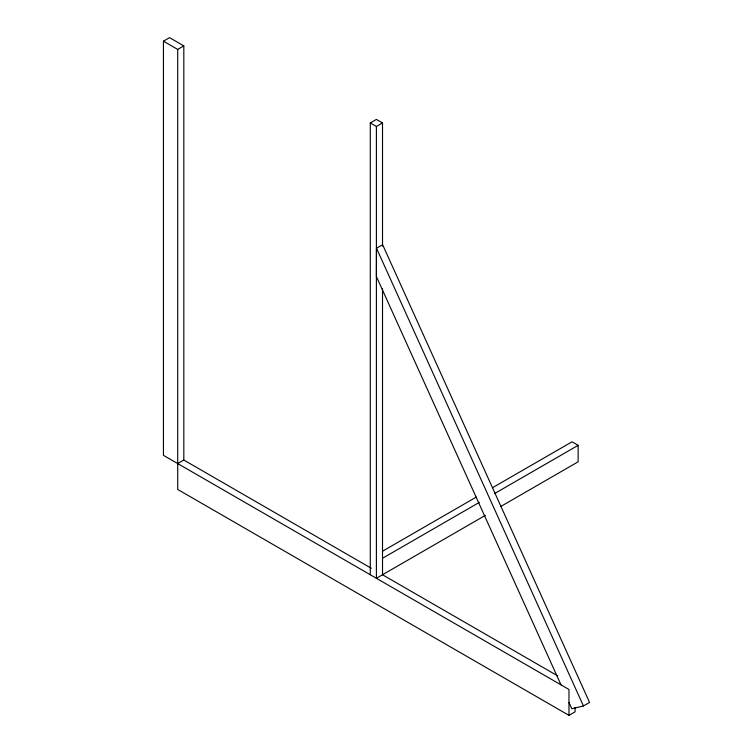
<?xml version="1.0" encoding="UTF-8"?>
<svg xmlns="http://www.w3.org/2000/svg" width="753" height="753" viewBox="0 0 753 753"><rect width="100%" height="100%" fill="white"/><g stroke="black" fill="none" stroke-linecap="round" stroke-linejoin="round"><path stroke-width="1.13" d="M568.976 702.502L571.8 708.742L583.443 705.966L589.561 702.436L382.618 244.697L376.5 248.226L376.396 276.539L561.004 684.863M575.085 707.321L575.085 711.82L568.976 715.35L568.976 689.466L163.439 455.33L163.439 41.18L169.557 37.65L183.817 45.886L183.817 460.036L371.304 568.28M163.439 41.18L177.708 49.416L183.817 45.886M370.288 574.755L370.288 122.946L376.396 119.416L382.515 122.946L382.515 246.165M370.288 122.946L376.396 126.476L382.515 122.946M177.708 463.566L183.817 460.036M382.515 551.224L476.254 497.102M492.556 487.69L572.035 441.804L578.144 445.334L578.144 461.805L500.707 506.515M382.515 558.284L479.313 502.392M494.589 493.573L578.144 445.334M485.421 515.334L376.396 578.285L376.396 126.476M557.766 675.93L382.515 574.755L382.515 288.418M568.976 715.35L177.708 489.45L177.708 49.416M376.5 248.226L583.443 705.966"/></g></svg>
